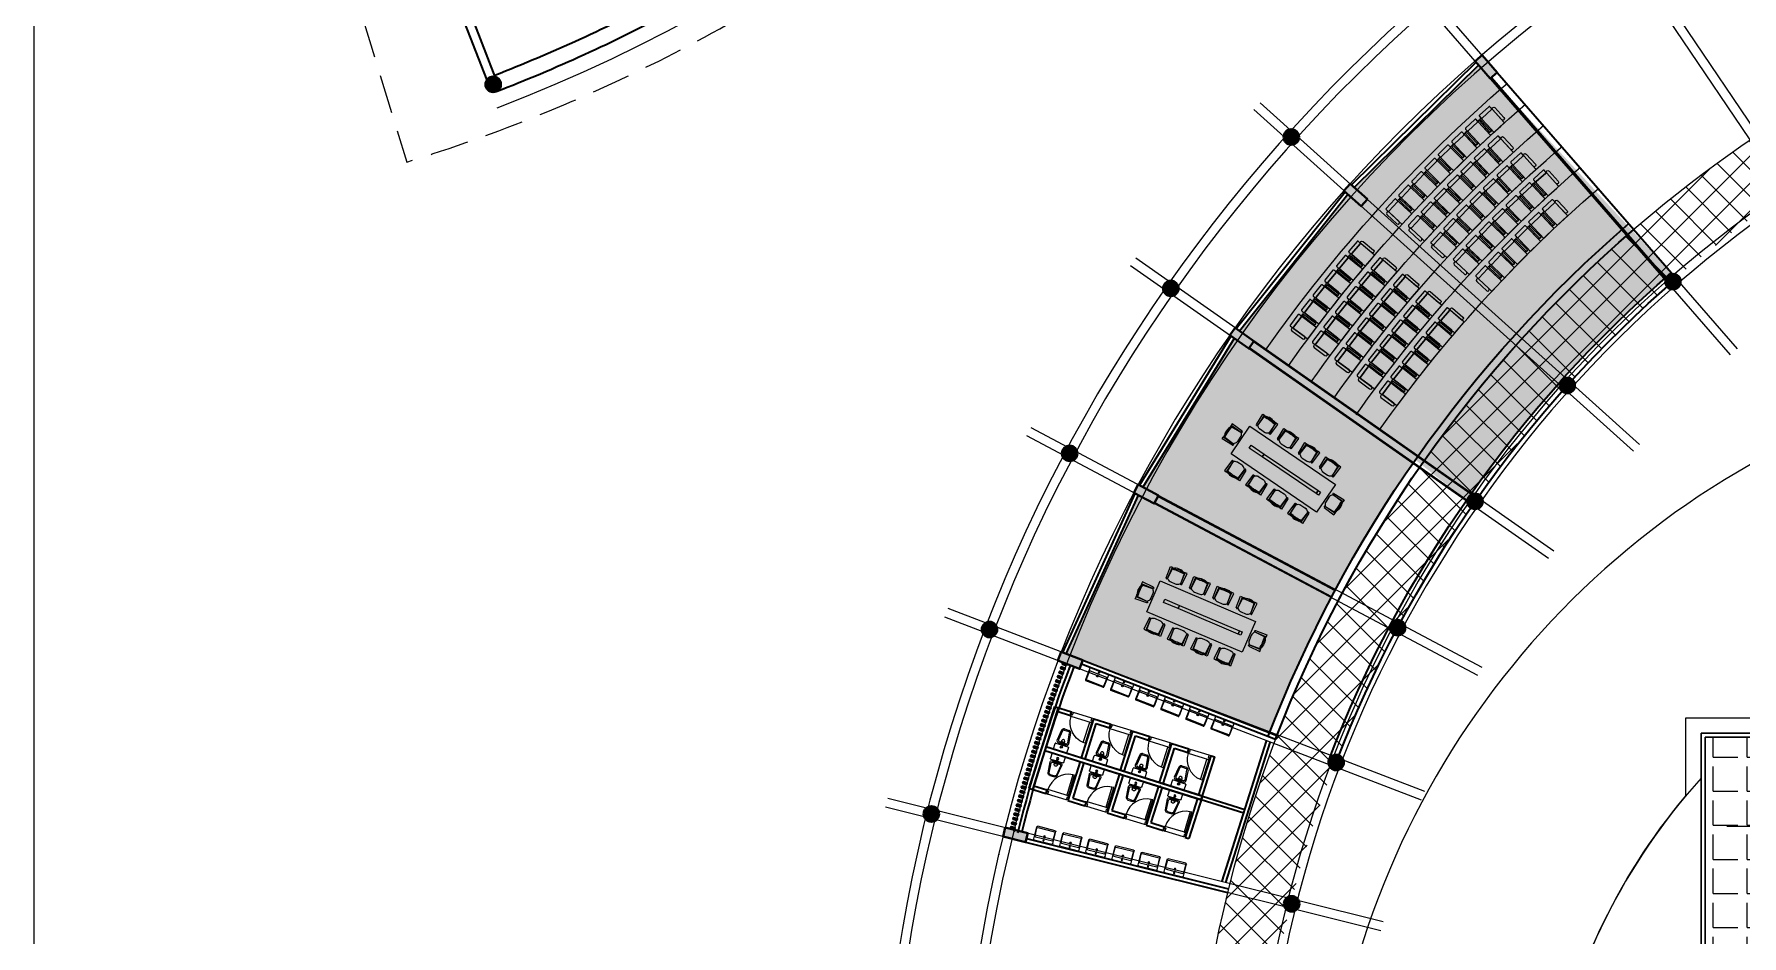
# Model space of a CAD drawing. Header units: inches. Extents: x -1373420 to 1275728, y -1279082 to 1370051.
# Drawn here: x -51601 to -49394, y 23749 to 24915 of the extents above; entities that cross this region are included whole.
import ezdxf

# ---------------------------------------------------------------- set-up
doc = ezdxf.new("R2010")
doc.units = ezdxf.units.IN
doc.header["$LTSCALE"] = 100
doc.header["$MEASUREMENT"] = 0
for name, pattern in [('AUSGEZOGEN', [0]), ('DASHED', [0.75, 0.5, -0.25]), ('DASHED2', [0.375, 0.25, -0.125])]:
    doc.linetypes.add(name, pattern=pattern)
for name, color, linetype, lineweight in [('ar_ Door', 7, 'Continuous', 0), ('beam', 40, 'Continuous', 15), ('Building', 250, 'Continuous', 60), ('centerline', 250, 'DASHED', 5), ('COLUMN', 1, 'Continuous', 40), ('FIX', 8, 'Continuous', 13), ('fixture', 251, 'Continuous', 18), ('Floor Line', 32, 'Continuous', 25), ('Hatch', 213, 'Continuous', 13), ('i Furniture', 253, 'Continuous', 18), ('Louver', 33, 'Continuous', 40), ('WALL', 7, 'Continuous', 35)]:
    doc.layers.add(name, color=color, linetype=linetype, lineweight=lineweight)
doc.layers.add('HS', color=7, linetype='Continuous')

# ---------------------------------------------------------------- blocks, each defined once
blk = doc.blocks.new('A$Cd32af88c')
at = {"layer": 'HS'}
h = blk.add_hatch(color=256, dxfattribs=at)
h.dxf.hatch_style = 1
h.paths.add_polyline_path([(0, 10, 1), (20, 10, 1)])
at = {"layer": 'COLUMN'}
blk.add_circle((10, 10), 10, dxfattribs=at)
blk = doc.blocks.new('A$C284706ac')
at = {"layer": 'COLUMN', "lineweight": 60}
h = blk.add_hatch(color=256, dxfattribs=at)
h.dxf.hatch_style = 1
h.paths.add_polyline_path([(1018.4, 1036.7), (1048.4, 1036.7), (1048.4, 1081.7), (1018.4, 1081.7)])
h.paths.add_polyline_path([(378.4, 1036.7), (408.4, 1036.7), (408.4, 1081.7), (378.4, 1081.7)])
h.paths.add_polyline_path([(698.4, 1036.7), (728.4, 1036.7), (728.4, 1081.7), (698.4, 1081.7)])
h.paths.add_polyline_path([(58.4, 1036.7), (88.4, 1036.7), (88.4, 1081.7), (58.4, 1081.7)])
h.paths.add_polyline_path([(1018.4, 726.7), (1048.4, 726.7), (1048.4, 751.7), (1018.4, 751.7)])
h.paths.add_polyline_path([(58.4, 726.7), (88.4, 726.7), (88.4, 751.7), (58.4, 751.7)])
h.paths.add_polyline_path([(58.4, 406.7), (88.4, 406.7), (88.4, 431.7), (58.4, 431.7)])
h.paths.add_polyline_path([(1018.4, 406.7), (1048.4, 406.7), (1048.4, 431.7), (1018.4, 431.7)])
h.paths.add_polyline_path([(698.4, 121.7), (728.4, 121.7), (728.4, 76.7), (698.4, 76.7)])
h.paths.add_polyline_path([(1018.4, 121.7), (1048.4, 121.7), (1048.4, 76.7), (1018.4, 76.7)])
h.paths.add_polyline_path([(378.4, 121.7), (408.4, 121.7), (408.4, 76.7), (378.4, 76.7)])
h.paths.add_polyline_path([(58.4, 121.7), (88.4, 121.7), (88.4, 76.7), (58.4, 76.7)])
for p, q in [((58.4, 726.7), (88.4, 751.7)), ((1018.4, 751.7), (1048.4, 726.7))]:
    blk.add_line(p, q)
for p in [(-2.7, 739.2), (-2.7, 419.2)]:
    blk.add_point(p)
at = {"layer": 'beam', "lineweight": 25}
for p, q in [((58.4, 1061.7), (1048.4, 1061.7)), ((58.4, 1061.7), (58.4, 96.7)), ((1048.4, 1061.7), (1048.4, 96.7)), ((88.4, 1036.7), (378.4, 1036.7)), ((88.4, 1036.7), (88.4, 751.7)), ((378.4, 1036.7), (378.4, 751.7)), ((408.4, 1036.7), (408.4, 751.7)), ((408.4, 1036.7), (698.4, 1036.7)), ((698.4, 1036.7), (698.4, 751.7)), ((728.4, 1036.7), (728.4, 751.7)), ((728.4, 1036.7), (1018.4, 1036.7)), ((1018.4, 1036.7), (1018.4, 751.7)), ((88.4, 751.7), (378.4, 751.7)), ((408.4, 751.7), (698.4, 751.7)), ((728.4, 751.7), (1018.4, 751.7)), ((88.4, 726.7), (378.4, 726.7)), ((88.4, 726.7), (88.4, 431.7)), ((378.4, 726.7), (378.4, 431.7)), ((408.4, 726.7), (408.4, 431.7)), ((408.4, 726.7), (698.4, 726.7)), ((698.4, 726.7), (698.4, 431.7)), ((728.4, 726.7), (728.4, 431.7)), ((728.4, 726.7), (1018.4, 726.7)), ((1018.4, 726.7), (1018.4, 431.7)), ((88.4, 431.7), (378.4, 431.7)), ((408.4, 431.7), (698.4, 431.7)), ((728.4, 431.7), (1018.4, 431.7)), ((88.4, 406.7), (378.4, 406.7)), ((88.4, 406.7), (88.4, 121.7)), ((378.4, 406.7), (378.4, 121.7)), ((408.4, 406.7), (408.4, 121.7)), ((408.4, 406.7), (698.4, 406.7)), ((698.4, 406.7), (698.4, 121.7)), ((728.4, 406.7), (728.4, 121.7)), ((728.4, 406.7), (1018.4, 406.7)), ((1018.4, 406.7), (1018.4, 121.7)), ((88.4, 121.7), (378.4, 121.7)), ((408.4, 121.7), (698.4, 121.7)), ((728.4, 121.7), (1018.4, 121.7)), ((58.4, 96.7), (1048.4, 96.7))]:
    blk.add_line(p, q, dxfattribs=at)
for points in [[(58.4, 121.7), (58.4, 1036.7)], [(88.4, 1036.7), (88.4, 751.7)], [(378.4, 751.7), (378.4, 1036.7)], [(408.4, 1036.7), (408.4, 751.7)], [(698.4, 751.7), (698.4, 1036.7)], [(728.4, 1036.7), (728.4, 751.7)], [(1018.4, 751.7), (1018.4, 1036.7), (1048.4, 1036.7), (1048.4, 121.7)], [(88.4, 751.7), (378.4, 751.7)], [(408.4, 751.7), (698.4, 751.7)], [(728.4, 751.7), (1018.4, 751.7)], [(88.4, 726.7), (88.4, 431.7)], [(378.4, 726.7), (88.4, 726.7)], [(378.4, 431.7), (378.4, 726.7)], [(408.4, 726.7), (408.4, 431.7)], [(698.4, 726.7), (408.4, 726.7)], [(698.4, 431.7), (698.4, 726.7)], [(1018.4, 726.7), (728.4, 726.7)], [(728.4, 726.7), (728.4, 431.7)], [(1018.4, 431.7), (1018.4, 726.7)], [(88.4, 431.7), (378.4, 431.7)], [(408.4, 431.7), (698.4, 431.7)], [(728.4, 431.7), (1018.4, 431.7)], [(88.4, 406.7), (88.4, 121.7)], [(378.4, 406.7), (88.4, 406.7)], [(378.4, 121.7), (378.4, 406.7)], [(408.4, 406.7), (408.4, 121.7)], [(698.4, 406.7), (408.4, 406.7)], [(698.4, 121.7), (698.4, 406.7)], [(728.4, 406.7), (728.4, 121.7)], [(1018.4, 406.7), (728.4, 406.7)], [(1018.4, 121.7), (1018.4, 406.7)]]:
    blk.add_lwpolyline(points, dxfattribs=at)
at = {"layer": 'centerline'}
for p, q in [((393.4, 1059.2), (303.6, 1327.1)), ((713.4, 1059.2), (803.2, 1327.1)), ((73.4, 1153.7), (73.4, 4.7)), ((393.4, 1153.7), (393.4, 4.7)), ((713.4, 1153.7), (713.4, 4.7)), ((1033.4, 1153.7), (1033.4, 4.7)), ((-13.6, 1059.2), (1120.4, 1059.2)), ((73.4, 739.2), (-194.5, 829)), ((1033.4, 739.2), (1301.3, 829)), ((-13.6, 739.2), (1120.4, 739.2)), ((73.4, 419.2), (-194.5, 329.5)), ((-13.6, 419.2), (1120.4, 419.2)), ((1033.4, 419.2), (1301.3, 329.5)), ((-13.6, 99.2), (1120.4, 99.2)), ((393.4, 99.2), (303.6, -168.7)), ((713.4, 99.2), (803.2, -168.7))]:
    blk.add_line(p, q, dxfattribs=at)
for points in [[(58.4, 1036.7), (88.4, 1036.7), (88.4, 1081.7), (58.4, 1081.7)], [(378.4, 1036.7), (408.4, 1036.7), (408.4, 1081.7), (378.4, 1081.7)], [(698.4, 1036.7), (728.4, 1036.7), (728.4, 1081.7), (698.4, 1081.7)], [(1018.4, 1036.7), (1048.4, 1036.7), (1048.4, 1081.7), (1018.4, 1081.7)], [(58.4, 726.7), (88.4, 726.7), (88.4, 751.7), (58.4, 751.7)], [(1018.4, 726.7), (1048.4, 726.7), (1048.4, 751.7), (1018.4, 751.7)], [(58.4, 406.7), (88.4, 406.7), (88.4, 431.7), (58.4, 431.7)], [(1018.4, 406.7), (1048.4, 406.7), (1048.4, 431.7), (1018.4, 431.7)], [(58.4, 121.7), (88.4, 121.7), (88.4, 76.7), (58.4, 76.7)], [(378.4, 121.7), (408.4, 121.7), (408.4, 76.7), (378.4, 76.7)], [(698.4, 121.7), (728.4, 121.7), (728.4, 76.7), (698.4, 76.7)], [(1018.4, 121.7), (1048.4, 121.7), (1048.4, 76.7), (1018.4, 76.7)]]:
    blk.add_lwpolyline(points, close=True, dxfattribs=at)
at = {"lineweight": 60, "xscale": -1}
for p, rotation in [((313.6, 1337.1), 90), ((-204.5, 339.5), 180), ((793.2, -178.7), 270)]:
    blk.add_blockref('A$Cd32af88c', p, dxfattribs=dict(at, rotation=rotation))
at = {"lineweight": 60}
for p, rotation in [((793.2, 1337.1), 270), ((1311.3, 339.5), 180), ((313.6, -178.7), 90.00000000000001)]:
    blk.add_blockref('A$Cd32af88c', p, dxfattribs=dict(at, rotation=rotation))
blk.add_blockref('A$Cd32af88c', (-204.5, 819), dxfattribs=at)
at = {"lineweight": 60, "xscale": -1}
blk.add_blockref('A$Cd32af88c', (1311.3, 819), dxfattribs=at)
blk = doc.blocks.new('A$C2b1145ed')
h = blk.add_hatch(color=256)
h.dxf.hatch_style = 1
h.paths.add_polyline_path([(802.4, 3300.2), (793.3, 3292.3), (773.7, 3315), (782.7, 3322.8)])
h = blk.add_hatch(color=256)
h.dxf.hatch_style = 1
h.paths.add_polyline_path([(634.6, 3136.3), (626.5, 3127.4), (604.2, 3147.4), (612.3, 3156.4)])
h = blk.add_hatch(color=256)
h.dxf.hatch_style = 1
h.paths.add_polyline_path([(487.9, 2953.1), (481.1, 2943.3), (456.5, 2960.5), (463.4, 2970.3)])
h = blk.add_hatch(color=256)
h.dxf.hatch_style = 1
h.paths.add_polyline_path([(364.7, 2753.5), (359.1, 2742.9), (332.6, 2757), (338.2, 2767.6)])
h = blk.add_hatch(color=256)
h.dxf.hatch_style = 1
h.paths.add_polyline_path([(266.8, 2540.3), (262.5, 2529.1), (234.5, 2539.9), (238.8, 2551.1)])
h = blk.add_hatch(color=256)
h.dxf.hatch_style = 1
h.paths.add_polyline_path([(195.5, 2316.8), (192.6, 2305.1), (163.5, 2312.4), (166.4, 2324)])
at = {"layer": 'Hatch', "lineweight": 5, "true_color": 0x636466}
h = blk.add_hatch(dxfattribs=at)
h.set_pattern_fill('ANSI37', color=251, scale=200)
edge = h.paths.add_edge_path()
edge.add_line((1180.8, 3147.3), (1134.4, 3216.1))
edge.add_arc((2058.4, 1846.2), 1652.5, 123.9995, 169.3844)
edge.add_line((434.2, 2150.6), (433.6, 2150.7))
edge.add_line((433.6, 2150.7), (397.5, 2155))
edge.add_line((397.5, 2155), (384.1, 2045.8))
edge.add_line((384.1, 2045.8), (130.7, 2076.8))
edge.add_arc((2058.5, 1846.1), 1941.5, 173.1771, 180)
edge.add_line((117, 1846.1), (405.9, 1846.1))
edge.add_line((405.9, 1846.1), (405.9, 1840.1))
edge.add_line((405.9, 1840.1), (393.9, 1840.1))
edge.add_arc((2058.5, 1846.1), 1664.5, 180.2065, 183.1533)
edge.add_line((396.4, 1754.6), (397.7, 1734.4))
edge.add_arc((2058.5, 1846.1), 1664.5, 183.8467, 186.7935)
edge.add_line((405.6, 1649.2), (417.5, 1650.7))
edge.add_line((417.5, 1650.7), (418.3, 1644.7))
edge.add_line((418.3, 1644.7), (418.2, 1644.7))
edge.add_arc((2058.5, 1846.1), 1652.5, 187, 236)
edge.add_line((1134.4, 476.1), (1180.8, 544.9))
edge.add_arc((2058.5, 1846.1), 1569.5, 124, 236, ccw=False)
at = {"layer": 'beam', "lineweight": 25}
for p, q in [((1243.7, 3043.3), (874.7, 3590.3)), ((1253.7, 3050), (884.7, 3597)), ((1103.9, 2935.1), (671, 3433.1)), ((1113, 2942.9), (680, 3440.9)), ((978.3, 2810.6), (487.9, 3252.2)), ((986.3, 2819.5), (496, 3261.1)), ((868.8, 2671.8), (328.3, 3050.3)), ((875.7, 2681.6), (335.2, 3060.1)), ((777.1, 2520.6), (194.4, 2830.4)), ((782.7, 2531.2), (200.1, 2841)), ((708.7, 2370.7), (92.7, 2607.1)), ((704.4, 2359.5), (88.4, 2595.9)), ((654.8, 2202.3), (14.6, 2361.9)), ((651.9, 2190.6), (11.7, 2350.3))]:
    blk.add_line(p, q, dxfattribs=at)
for radius, start, end in [(2054.5, 115.8327, 236.1673), (2042.5, 115.8317, 236.1683), (1951.5, 115.7817, 180.1762), (1939.5, 115.7817, 186.8227), (1574.5, 115.7817, 236.2183), (1562.5, 115.78, 236.22)]:
    blk.add_arc((2058.5, 1846.1), radius, start, end, dxfattribs=at)
at = {"layer": 'COLUMN'}
for points in [[(802.4, 3300.2), (793.3, 3292.3), (773.7, 3315), (782.7, 3322.8)], [(634.6, 3136.3), (626.5, 3127.4), (604.2, 3147.4), (612.3, 3156.4)], [(487.9, 2953.1), (481.1, 2943.3), (456.5, 2960.5), (463.4, 2970.3)], [(364.7, 2753.5), (359.1, 2742.9), (332.6, 2757), (338.2, 2767.6)], [(266.8, 2540.3), (262.5, 2529.1), (234.5, 2539.9), (238.8, 2551.1)], [(195.5, 2316.8), (192.6, 2305.1), (163.5, 2312.4), (166.4, 2324)]]:
    blk.add_lwpolyline(points, close=True, dxfattribs=at)
at = {"layer": 'WALL', "lineweight": 20}
blk.add_arc((2058.5, 1846.1), 1652.5, 124, 169.3463, dxfattribs=at)
at = {"lineweight": 60, "xscale": -1}
for p, rotation in [((535.4, 3230.9), 138.0000000000005), ((378, 3035), 145.0000000000004), ((1030.4, 3044), 131.0000000000005), ((892.1, 2909.8), 138.0000000000005), ((245.6, 2821.3), 152.0000000000003), ((771.2, 2759.7), 145.0000000000004), ((140.3, 2593.1), 159.0000000000003), ((669.4, 2596), 152.0000000000003), ((588.4, 2421.1), 159.0000000000003), ((63.6, 2353.8), 166.0000000000001), ((529.3, 2237.7), 166.0000000000001)]:
    blk.add_blockref('A$Cd32af88c', p, dxfattribs=dict(at, rotation=rotation))
blk = doc.blocks.new('A$C6dcdb081')
at = {"lineweight": 15}
blk.add_lwpolyline([(1242, 3029.1, -0.03786), (1360.2, 3060.5), (1238.3, 3320.2, 0.002823), (1226.4, 3317.1, 0.294475), (434, 2442.9), (712.4, 2409.3, -0.130312), (888, 2784.6), (888, 2885.6), (989.1, 2885.6, -0.08585), (1227.5, 3023.9, -0.08585)], format="xyb", dxfattribs=at)
blk.add_point((0, 2709), dxfattribs=at)
blk.add_point((0, 2709), dxfattribs=at)
blk = doc.blocks.new('window louvers')
at = {"layer": 'ar_ Door'}
for p, q in [((1324973.4, -492366.6), (1324971.5, -492366.6)), ((1324971.5, -492366.6), (1324971.5, -492388.6)), ((1324973.4, -492388.6), (1324973.4, -492366.6)), ((1324950.4, -492388.6), (1324950.4, -492393.3)), ((1324950.4, -492388.6), (1324951.3, -492388.6)), ((1324951.3, -492388.6), (1324951.3, -492390.5)), ((1324951.3, -492390.5), (1324952.3, -492390.5)), ((1324952.3, -492390.5), (1324952.3, -492393.3)), ((1324971.5, -492388.6), (1324973.4, -492388.6)), ((1324973.4, -492390.5), (1324972.5, -492390.5)), ((1324972.5, -492390.5), (1324972.5, -492393.3)), ((1324973.4, -492388.6), (1324973.4, -492390.5)), ((1324974.4, -492388.6), (1324973.4, -492388.6)), ((1324974.4, -492388.6), (1324974.4, -492393.3)), ((1324950.4, -492393.3), (1324952.3, -492393.3)), ((1324974.4, -492393.3), (1324972.5, -492393.3))]:
    blk.add_line(p, q, dxfattribs=at)
at = {"layer": 'ar_ Door', "linetype": 'DASHED2', "ltscale": 10}
for p, q in [((1324973.4, -492388.6), (1324951.3, -492388.6)), ((1324972.5, -492393.3), (1324952.3, -492393.3))]:
    blk.add_line(p, q, dxfattribs=at)
at = {"layer": 'ar_ Door'}
blk.add_arc((1324973.4, -492388.6), 22.1, 94.9728, 179.9347, dxfattribs=at)
blk = doc.blocks.new('basin 01')
at = {"color": 0}
for p, q in [((-2.8, -1.7), (-2.8, -17.7)), ((-2.2, -6), (-2.2, -16.1)), ((-1.8, -0.7), (21.7, -0.7)), ((21.7, -18.7), (-1.8, -18.7)), ((-1.2, -4.9), (21.2, -4.9)), ((-1.2, -17.2), (21.2, -17.2)), ((22.2, -6), (22.2, -16.1)), ((22.7, -1.7), (22.7, -17.7))]:
    blk.add_line(p, q, dxfattribs=at)
for centre, radius in [((10, -7.7), 1.19), ((10, -2.7), 0.811), ((10, -7.7), 0.811)]:
    blk.add_circle(centre, radius, dxfattribs=at)
for centre, radius, start, end in [((-1.8, -1.7), 1, 90, 180), ((-1.8, -17.7), 1, 180, 270), ((-1.2, -6), 1.06, 90, 180), ((-1.2, -16.1), 1.06, 180, 270), ((21.2, -6), 1.06, 0, 90), ((21.2, -16.1), 1.06, 270, 0), ((21.7, -1.7), 1, 0, 90), ((21.7, -17.7), 1, 270, 0)]:
    blk.add_arc(centre, radius, start, end, dxfattribs=at)
blk = doc.blocks.new('COMMODE')
for p, q in [((9, 0), (-9, 0)), ((-9, -7.5), (-9, 0)), ((9, 0), (9, -7.5)), ((8.1, -8.4), (-8.1, -8.4)), ((-6.1, -26.4), (-7.9, -12)), ((-6.4, -13.3), (-4.8, -26.1)), ((-4.5, -9.9), (-5.9, -9.9)), ((4.4, -11.4), (-4.6, -11.4)), ((4.5, -9.1), (-4.5, -9.1)), ((4.5, -9.9), (-4.5, -9.9)), ((4.5, -9.9), (5.9, -9.9)), ((4.8, -26.1), (6.2, -13.3)), ((6.2, -26.3), (7.9, -12)), ((3.1, -27.5), (-3.1, -27.5)), ((3.2, -29), (-3.1, -29))]:
    blk.add_line(p, q)
at = {"ltscale": 3}
for p, q in [((-4.5, -8.4), (-4.5, -9.9)), ((-2.9, -11.4), (-2.9, -10.9)), ((-2.9, -10.9), (2.9, -10.9)), ((2.9, -11.4), (2.9, -10.9)), ((4.5, -8.4), (4.5, -9.9))]:
    blk.add_line(p, q, dxfattribs=at)
at = {"lineweight": 30, "ltscale": 3}
for p, q in [((1.2, -10), (-1.2, -10)), ((0, -11.2), (0, -8.8))]:
    blk.add_line(p, q, dxfattribs=at)
for points in [[(-2, -11.4, 0.040989), (-2.1, -11.9, 0.049381), (-2.2, -12.9, 0.049381), (-2.1, -13.9)], [(2.1, -13.9, 0.049381), (2.2, -12.9, 0.049381), (2.1, -11.9, 0.040989), (2, -11.4)]]:
    blk.add_lwpolyline(points, format="xyb")
for radius in [2.25, 2]:
    blk.add_circle((0, -10), radius, dxfattribs=at)
blk.add_circle((0, -5.4), 1.4)
for centre, radius, start, end in [((-8.1, -7.5), 0.857, 180, 270), ((-5.9, -11.9), 2, 90, 185.0726), ((-4.6, -13.2), 1.83, 90, 182.9662), ((0.1, -6.5), 1.17, 97.1069, 170.8467), ((-0.1, -4.2), 1.17, 277.1069, 350.8467), ((4.4, -13.2), 1.83, 358.0526, 90), ((5.9, -11.9), 2, 355.1374, 90), ((8.1, -7.5), 0.857, 270, 0), ((-3.1, -26), 3, 187.1934, 270), ((-3, -25.6), 1.95, 194.9425, 265.1138), ((3, -25.6), 1.95, 274.8862, 345.0575), ((3.2, -26), 3, 270, 353.9741)]:
    blk.add_arc(centre, radius, start, end)
at = {"ltscale": 3}
blk.add_arc((0, -13.3), 2.2, 195.2036, 344.7964, dxfattribs=at)
blk = doc.blocks.new('A$C68365294')
for points in [[(70, 100, 0.414214), (95, 125), (95, 540, 0.414214), (70, 565), (-5, 565, 0.414214), (-30, 540), (-30, 125, 0.414214), (-5, 100)], [(565, 665, -1), (565, 565), (120, 565, -1), (120, 665)], [(545, 100), (675, 100, 0.414214), (700, 125), (700, 540, 0.414214), (675, 565), (120, 565, 0.414214), (95, 540), (95, 125, 0.414214), (120, 100)], [(565, 0, 1), (565, 100), (120, 100, 1), (120, 0)]]:
    blk.add_lwpolyline(points, format="xyb", close=True)
blk = doc.blocks.new('CH02')
for p, q in [((-0.065, 0.23), (-0.465, 0.23)), ((-0.437, 0.23), (-0.437, 0.218)), ((-0.065, -0.23), (-0.465, -0.23)), ((-0.437, -0.23), (-0.437, -0.217))]:
    blk.add_line(p, q)
at = {"linetype": 'AUSGEZOGEN'}
for p, q in [((-0.075, 0.23), (-0.416, 0.209)), ((-0.065, 0.27), (-0.055, 0.27)), ((-0.055, 0.24), (-0.065, 0.24)), ((-0.045, 0.26), (-0.045, 0.25)), ((-0.417, -0.209), (-0.075, -0.23)), ((-0.055, -0.24), (-0.065, -0.24)), ((-0.065, -0.27), (-0.055, -0.27)), ((-0.045, -0.26), (-0.045, -0.25))]:
    blk.add_line(p, q, dxfattribs=at)
for points in [[(-0.065, 0.23), (-0.065, 0.28), (-0.465, 0.3), (-0.465, 0.23)], [(-0.462, 0.23), (-0.462, 0.168)], [(-0.065, -0.23), (-0.065, -0.28), (-0.465, -0.3), (-0.465, -0.23)], [(-0.462, -0.23), (-0.462, -0.168)]]:
    blk.add_lwpolyline(points)
for centre, radius, start, end in [((-0.044, 0), 0.427, 150.673, 209.3125), ((-0.069, 0), 0.427, 148.9775, 158.6128), ((-0.426, 0.214), 0.0108, 331.2935, 147.9753), ((1.257, 0), 1.687, 172.8715, 187.1141), ((-0.177, 0.082), 0.177, 41.8167, 56.747), ((-0.177, 0.082), 0.177, 359.4531, 41.8167), ((-0.069, 0), 0.427, 201.9975, 211.008), ((-0.426, -0.214), 0.0108, 212.0103, 28.6921), ((-0.203, -0.056), 0.213, 305.3212, 317.9426), ((-0.167, -0.085), 0.167, 316.7811, 1.631)]:
    blk.add_arc(centre, radius, start, end)
for centre, start, end in [((-0.055, 0.26), 359.9928, 89.9928), ((-0.055, 0.25), 269.9928, 359.9928), ((-0.055, -0.25), 359.9928, 89.9928), ((-0.055, -0.26), 269.9928, 359.9928)]:
    blk.add_arc(centre, 0.01, start, end, dxfattribs=at)
for points, invisible_edges in [([(-0.493, -0.054, -0.005), (-0.496, 0, -0.005), (-0.496, 0, -0.005), (-0.493, 0.053, -0.005)], 8), ([(-0.482, -0.108, -0.005), (-0.493, -0.054, -0.005), (-0.493, 0.053, -0.005), (-0.483, 0.105, -0.005)], 10), ([(-0.465, -0.16, -0.005), (-0.482, -0.108, -0.005), (-0.483, 0.105, -0.005), (-0.467, 0.156, -0.005)], 10), ([(-0.005, -0.124, -0.005), (0, -0.08, -0.005), (0, 0.08, -0.005), (-0.005, 0.123, -0.005)], 8)]:
    blk.add_3dface(points, dxfattribs=dict(invisible_edges=invisible_edges))

msp = doc.modelspace()

# ---------------------------------------------------------------- hatches: boundary and pattern name
at = {"layer": 'Hatch', "true_color": 0x939598}
h = msp.add_hatch(dxfattribs=at)
h.set_pattern_fill('ANGLE', color=252, scale=160)
h.set_pattern_definition([(0, (3985.2, 0), (0, 44), [32, -12]), (90, (3985.2, 0), (-44, 3e-15), [32, -12])])
h.paths.add_polyline_path([(-48251.05, 24006.12), (-49441.05, 24006.12), (-49441.05, 22816.12), (-48251.05, 22816.12)])
h.paths.add_polyline_path([(-48351.05, 22908.62), (-49341.05, 22908.62), (-49341.05, 23913.62), (-48351.05, 23913.62)], flags=16)
at = {"layer": 'HS', "lineweight": 60, "true_color": 0xfeeab9}
h = msp.add_hatch(color=254, dxfattribs=at)
h.dxf.hatch_style = 1
edge = h.paths.add_edge_path()
edge.add_line((-49814.92, 24363.97), (-50027.01, 24512.48))
edge.add_line((-50027.01, 24512.48), (-50030.45, 24507.57))
edge.add_line((-50030.45, 24507.57), (-50049.3, 24520.76))
edge.add_line((-50049.3, 24520.76), (-50167.09, 24328.55))
edge.add_line((-50167.09, 24328.55), (-50146.78, 24317.75))
edge.add_line((-50146.78, 24317.75), (-50152.41, 24307.15))
edge.add_line((-50152.41, 24307.15), (-50172.73, 24317.95))
edge.add_line((-50172.73, 24317.95), (-50266.21, 24112.82))
edge.add_line((-50266.21, 24112.82), (-50244.73, 24104.57))
edge.add_line((-50244.73, 24104.57), (-50003.3, 24011.02))
edge.add_arc((-48452.96, 23410.3), 1662.65, 144.99953, 158.81953, ccw=False)
edge = h.paths.add_edge_path()
edge.add_line((-49484.29, 24605.42), (-49716.66, 24857.89))
edge.add_line((-49716.66, 24857.89), (-49718.17, 24856.58))
edge.add_line((-49718.17, 24856.58), (-49733.26, 24873.95))
edge.add_line((-49733.26, 24873.95), (-49894.06, 24715.94))
edge.add_line((-49894.06, 24715.94), (-49876.95, 24700.54))
edge.add_line((-49876.95, 24700.54), (-49884.98, 24691.62))
edge.add_line((-49884.98, 24691.62), (-49902.08, 24707.02))
edge.add_line((-49902.08, 24707.02), (-50042.42, 24530.59))
edge.add_line((-50042.42, 24530.59), (-50023.57, 24517.4))
edge.add_line((-50023.57, 24517.4), (-50027.01, 24512.48))
edge.add_line((-50027.01, 24512.48), (-49814.92, 24363.97))
edge.add_line((-49814.92, 24363.97), (-49748.93, 24311.65))
edge.add_arc((-48446.88, 23404.82), 1586.72, 130.82954, 145.14398, ccw=False)

# ---------------------------------------------------------------- linework, layer by layer
at = {"lineweight": 0}
msp.add_lwpolyline([(-51600.88, 27142.69), (-43168.33, 27142.69), (-43168.33, 21021.08), (-51600.88, 21021.08)], close=True, dxfattribs=at)
msp.add_arc((-48846.05, 23411.12), 808.53, 137.90969, 169.1827)
at = {"layer": 'Building', "linetype": 'DASHED', "lineweight": 25, "flags": 128}
msp.add_lwpolyline([(-49627.77, 26909.42), (-50252.02, 26891.25, -0.3506046), (-51303.03, 25345.75), (-51119.13, 24749.46, 0.3466317)], format="xyb", close=True, dxfattribs=at)
msp.add_lwpolyline([(-49446.05, 22811.12), (-48246.05, 22811.12), (-48246.05, 24011.12), (-49446.05, 24011.12)], close=True, dxfattribs=at)
msp.add_lwpolyline([(-49446.05, 22811.12), (-48246.05, 22811.12), (-48246.05, 24011.12), (-49446.05, 24011.12)], close=True, dxfattribs=at)
at = {"layer": 'Floor Line'}
msp.add_arc((-51744.02, 26761.39), 2078.53, 290.90637, 0.16539, dxfattribs=at)
at = {"layer": 'i Furniture', "linetype": 'Continuous', "lineweight": 9}
for points in [[(-50009.19, 24506.46, -0.0614099), (-49696.55, 24851.5)], [(-49979.7, 24485.81, -0.0613972), (-49673.03, 24824.24)], [(-49950.21, 24465.16, -0.0613839), (-49649.51, 24796.99)], [(-49920.72, 24444.51, -0.0613702), (-49625.99, 24769.73)], [(-49892.22, 24422.45, -0.0616014), (-49602.47, 24742.48)], [(-49861.74, 24403.21, -0.061341), (-49578.95, 24715.22)]]:
    msp.add_lwpolyline(points, format="xyb", dxfattribs=at)
at = {"layer": 'i Furniture'}
for points in [[(-49918.82, 24332.77), (-49943.13, 24296.93), (-50053.84, 24372.05), (-50029.53, 24407.89)], [(-50011.2, 24372.01), (-50013.73, 24368.28), (-50030.51, 24379.73), (-50027.98, 24383.46)], [(-49941.37, 24324.68), (-49943.9, 24320.95), (-50013.73, 24368.28), (-50011.2, 24372.01)], [(-49938.34, 24322.63), (-49940.87, 24318.9), (-49943.9, 24320.95), (-49941.37, 24324.68)], [(-50022.37, 24155.68), (-50039.31, 24115.82), (-50162.44, 24168.13), (-50145.51, 24207.99)], [(-50120.59, 24176.33), (-50122.36, 24172.19), (-50141.03, 24180.17), (-50139.27, 24184.32)], [(-50042.93, 24143.39), (-50044.69, 24139.24), (-50122.36, 24172.19), (-50120.59, 24176.33)], [(-50039.57, 24141.96), (-50041.33, 24137.81), (-50044.69, 24139.24), (-50042.93, 24143.39)]]:
    msp.add_lwpolyline(points, close=True, dxfattribs=at)
at = {"layer": 'Louver'}
for points in [[(-50273.39, 24081.82), (-50272.7, 24083.7), (-50277.39, 24085.43), (-50278.08, 24083.55)], [(-50271.31, 24087.45), (-50270.61, 24089.33), (-50275.3, 24091.07), (-50276, 24089.2)], [(-50269.21, 24093.07), (-50268.51, 24094.94), (-50273.19, 24096.7), (-50273.89, 24094.83)], [(-50267.09, 24098.69), (-50266.38, 24100.56), (-50271.06, 24102.33), (-50271.77, 24100.46)], [(-50281.55, 24059.25), (-50280.88, 24061.14), (-50285.59, 24062.81), (-50286.26, 24060.92)], [(-50279.54, 24064.9), (-50278.86, 24066.79), (-50283.57, 24068.47), (-50284.24, 24066.59)], [(-50277.51, 24070.55), (-50276.83, 24072.43), (-50281.53, 24074.13), (-50282.21, 24072.25)], [(-50275.46, 24076.19), (-50274.77, 24078.07), (-50279.47, 24079.79), (-50280.15, 24077.91)], [(-50289.42, 24036.58), (-50288.78, 24038.47), (-50293.51, 24040.09), (-50294.16, 24038.2)], [(-50287.48, 24042.26), (-50286.83, 24044.15), (-50291.56, 24045.78), (-50292.21, 24043.89)], [(-50285.52, 24047.93), (-50284.86, 24049.82), (-50289.59, 24051.46), (-50290.24, 24049.57)], [(-50283.54, 24053.59), (-50282.88, 24055.48), (-50287.6, 24057.14), (-50288.26, 24055.25)], [(-50297.02, 24013.81), (-50296.39, 24015.72), (-50301.15, 24017.27), (-50301.77, 24015.37)], [(-50295.14, 24019.51), (-50294.52, 24021.41), (-50299.26, 24022.98), (-50299.89, 24021.08)], [(-50293.25, 24025.21), (-50292.62, 24027.11), (-50297.36, 24028.69), (-50298, 24026.79)], [(-50291.35, 24030.9), (-50290.71, 24032.79), (-50295.45, 24034.39), (-50296.08, 24032.5)], [(-50304.33, 23990.96), (-50303.73, 23992.86), (-50308.5, 23994.36), (-50309.1, 23992.45)], [(-50302.53, 23996.68), (-50301.92, 23998.59), (-50306.69, 24000.1), (-50307.29, 23998.19)], [(-50300.71, 24002.4), (-50300.1, 24004.3), (-50304.86, 24005.83), (-50305.47, 24003.92)], [(-50298.87, 24008.11), (-50298.25, 24010.01), (-50303.01, 24011.55), (-50303.63, 24009.65)], [(-50309.63, 23973.75), (-50309.04, 23975.67), (-50313.83, 23977.12), (-50314.41, 23975.2)], [(-50307.88, 23979.49), (-50307.29, 23981.4), (-50312.07, 23982.87), (-50312.66, 23980.96)], [(-50306.11, 23985.23), (-50305.52, 23987.14), (-50310.29, 23988.62), (-50310.89, 23986.71)], [(-50316.44, 23950.74), (-50315.88, 23952.66), (-50320.68, 23954.05), (-50321.24, 23952.13)], [(-50314.76, 23956.5), (-50314.2, 23958.42), (-50319, 23959.83), (-50319.56, 23957.91)], [(-50313.07, 23962.26), (-50312.5, 23964.17), (-50317.29, 23965.6), (-50317.86, 23963.68)], [(-50311.36, 23968.01), (-50310.78, 23969.92), (-50315.57, 23971.36), (-50316.14, 23969.44)], [(-50322.97, 23927.65), (-50322.44, 23929.57), (-50327.25, 23930.91), (-50327.79, 23928.98)], [(-50321.36, 23933.43), (-50320.82, 23935.35), (-50325.64, 23936.7), (-50326.18, 23934.78)], [(-50319.74, 23939.2), (-50319.19, 23941.13), (-50324.01, 23942.49), (-50324.55, 23940.57)], [(-50318.1, 23944.97), (-50317.55, 23946.9), (-50322.35, 23948.27), (-50322.91, 23946.35)], [(-50329.21, 23904.47), (-50328.7, 23906.41), (-50333.54, 23907.68), (-50334.05, 23905.75)], [(-50327.68, 23910.27), (-50327.16, 23912.21), (-50331.99, 23913.49), (-50332.51, 23911.56)], [(-50326.13, 23916.07), (-50325.6, 23918), (-50330.43, 23919.3), (-50330.95, 23917.37)], [(-50324.56, 23921.86), (-50324.03, 23923.79), (-50328.85, 23925.11), (-50329.38, 23923.18)], [(-50333.71, 23887.04), (-50333.21, 23888.98), (-50338.06, 23890.21), (-50338.55, 23888.27)], [(-50332.23, 23892.86), (-50331.73, 23894.79), (-50336.57, 23896.04), (-50337.07, 23894.1)], [(-50330.73, 23898.67), (-50330.22, 23900.6), (-50335.06, 23901.86), (-50335.57, 23899.93)]]:
    msp.add_lwpolyline(points, close=True, dxfattribs=at)
at = {"layer": 'WALL'}
for p, q in [((-49737.1, 24878.47), (-49898.32, 24720.03)), ((-49733.81, 24874.69), (-49894.6, 24716.68)), ((-49717.2, 24858.63), (-49492.19, 24599.78)), ((-49709.66, 24865.19), (-49533.22, 24662.23)), ((-49709.66, 24865.19), (-49484.64, 24606.34)), ((-50047.07, 24534.21), (-49906.35, 24711.11)), ((-50042.97, 24531.33), (-49902.63, 24707.76)), ((-50053.95, 24524.38), (-50172.06, 24331.64)), ((-50049.85, 24521.5), (-50167.64, 24329.29)), ((-50030.43, 24509.12), (-49749.47, 24312.39)), ((-50024.69, 24517.31), (-49743.74, 24320.58)), ((-50271.44, 24115.35), (-50177.7, 24321.04)), ((-50266.76, 24113.55), (-50173.27, 24318.69)), ((-50152.49, 24308.77), (-49923.88, 24187.21)), ((-50147.79, 24317.6), (-49919.18, 24196.04)), ((-50245.28, 24105.31), (-49994.51, 24008.15)), ((-50247.08, 24100.65), (-49996.32, 24003.49)), ((-50281.84, 24045.76), (-50315.22, 23939.89)), ((-50277.07, 24044.25), (-50310.45, 23938.39)), ((-50281.84, 24045.76), (-50259.91, 24038.83)), ((-50278.54, 24039.47), (-50261.41, 24034.06)), ((-50261.41, 24034.06), (-50259.91, 24038.83)), ((-50247.24, 23979.24), (-50231.3, 24029.78)), ((-50242.47, 23977.73), (-50228.04, 24023.51)), ((-50231.3, 24029.78), (-50209.37, 24022.85)), ((-50228.04, 24023.51), (-50210.88, 24018.08)), ((-50210.88, 24018.08), (-50209.37, 24022.85)), ((-50293.01, 23993.71), (-50293.01, 23993.7)), ((-50293.01, 23993.7), (-50090.77, 23930.1)), ((-50293.01, 23993.7), (-50090.87, 23929.81)), ((-50196.71, 23963.26), (-50180.77, 24013.81)), ((-50191.94, 23961.76), (-50177.5, 24007.53)), ((-50180.77, 24013.81), (-50158.84, 24006.88)), ((-50177.5, 24007.53), (-50160.34, 24002.11)), ((-50160.34, 24002.11), (-50158.84, 24006.88)), ((-50146.17, 23947.29), (-50130.23, 23997.84)), ((-50130.23, 23997.84), (-50108.3, 23990.9)), ((-50065.12, 23819.73), (-50008.04, 24000.73)), ((-50060.35, 23818.23), (-50003.28, 23999.23)), ((-50294.51, 23988.94), (-50092.28, 23925.33)), ((-50294.51, 23988.94), (-50294.51, 23988.94)), ((-50294.51, 23988.94), (-50092.37, 23925.04)), ((-50248.72, 23974.54), (-50264.66, 23923.99)), ((-50243.95, 23973.04), (-50258.39, 23927.26)), ((-50141.4, 23945.78), (-50126.97, 23991.56)), ((-50126.97, 23991.56), (-50109.81, 23986.13)), ((-50109.81, 23986.13), (-50108.3, 23990.9)), ((-50095.63, 23931.31), (-50079.7, 23981.86)), ((-50092.37, 23925.04), (-50074.93, 23980.36)), ((-50079.7, 23981.86), (-50074.93, 23980.36)), ((-50198.16, 23958.64), (-50214.1, 23908.09)), ((-50193.39, 23957.14), (-50207.83, 23911.36)), ((-50315.22, 23939.89), (-50293.28, 23932.99)), ((-50308.91, 23943.15), (-50291.78, 23937.76)), ((-50291.78, 23937.76), (-50293.28, 23932.99)), ((-50147.61, 23942.73), (-50163.54, 23892.19)), ((-50142.84, 23941.23), (-50157.27, 23895.46)), ((-50090.77, 23930.1), (-50108.22, 23874.78)), ((-50090.87, 23929.81), (-50035.87, 23912.47)), ((-50264.66, 23923.99), (-50242.72, 23917.09)), ((-50258.39, 23927.26), (-50241.22, 23921.86)), ((-50241.22, 23921.86), (-50242.72, 23917.09)), ((-50214.1, 23908.09), (-50192.16, 23901.19)), ((-50207.83, 23911.36), (-50190.66, 23905.96)), ((-50190.66, 23905.96), (-50192.16, 23901.19)), ((-50097.05, 23926.83), (-50112.98, 23876.29)), ((-50092.28, 23925.33), (-50037.28, 23908)), ((-50333.74, 23886.5), (-50334.63, 23884.16)), ((-50328.96, 23885.01), (-50329.95, 23882.38)), ((-50163.54, 23892.19), (-50141.6, 23885.29)), ((-50157.27, 23895.46), (-50140.1, 23890.06)), ((-50140.1, 23890.06), (-50141.6, 23885.29)), ((-50319.43, 23870.14), (-50058.48, 23805.08)), ((-50318.22, 23874.99), (-50057.27, 23809.93)), ((-50112.98, 23876.29), (-50108.21, 23874.79))]:
    msp.add_line(p, q, dxfattribs=at)
for points in [[(-51040.55, 24952.31), (-51051.75, 24947.99), (-51015.97, 24855.15, -0.3333333), (-51004.78, 24859.47)], [(-50778.72, 24943.22, -0.5655688), (-50793.41, 24952.05, -0.2774909), (-50788.1, 24960.89, -0.0293482), (-51005.5, 24861.34), (-51004.78, 24859.47, -0.335575), (-50997.5, 24849.85, -0.310165), (-51003.9, 24840.51, 0.0300847)]]:
    msp.add_lwpolyline(points, format="xyb", close=True, dxfattribs=at)
for points in [[(-50005.65, 24007.07, -0.123672), (-49539.75, 24669.8, -0.123672)], [(-49996.32, 24003.49, -0.123672), (-49533.22, 24662.23, -1.42247)], [(-49927.18, 23976.94, -0.123672), (-49484.84, 24606.16, -0.123672)], [(-49917.85, 23973.35, -0.123672), (-49478.31, 24598.59, -0.123672)]]:
    msp.add_lwpolyline(points, format="xyb", dxfattribs=at)
at = {"layer": 'WALL', "lineweight": 30}
msp.add_lwpolyline([(-49446.05, 23539.02), (-49446.05, 24011.12), (-49046.25, 24011.12)], dxfattribs=at)
msp.add_lwpolyline([(-49441.05, 24006.12), (-48251.05, 24006.12), (-48251.05, 22816.12), (-49441.05, 22816.12)], close=True, dxfattribs=at)
msp.add_lwpolyline([(-49441.05, 24006.12), (-48251.05, 24006.12), (-48251.05, 22816.12), (-49441.05, 22816.12)], close=True, dxfattribs=at)
at = {"layer": 'WALL'}
for centre, radius, start, end in [((-51744.02, 26761.39), 2058.53, 291.07176, 291.4124), ((-48453.6, 23411.12), 1934.46, 159.17725, 165.82275), ((-48453.6, 23411.12), 1929.46, 159.17725, 165.82275)]:
    msp.add_arc(centre, radius, start, end, dxfattribs=at)
for p in [(-50197.07, 23958.29), (-50195.61, 23962.92), (-50145.42, 23942.05), (-50143.99, 23946.6)]:
    msp.add_point(p, dxfattribs=at)

# ---------------------------------------------------------------- block references
msp.add_blockref('A$C6dcdb081', (-50354.09, 21145.49))
at = {"layer": 'ar_ Door', "lineweight": 25, "yscale": 1.250000335208598, "zscale": 1.250000335208598}
for p, xscale, rotation in [((-1814941.51, -63648.39), -1.250000335208598, 162.4580394334323), ((-1814890.98, -63664.36), -1.250000335208598, 162.4580394334323), ((-1814840.44, -63680.34), -1.250000335208598, 162.4580394334323), ((-1814789.91, -63696.31), -1.250000335208598, 162.4580394334323), ((-1457022.31, 1092999.7), 1.250000335208598, 343.1530428771729), ((-1456971.76, 1092983.8), 1.250000335208598, 343.1530428771729), ((-1456921.2, 1092967.9), 1.250000335208598, 343.1530428771729), ((-1456870.64, 1092952), 1.250000335208598, 343.1530428771729)]:
    msp.add_blockref('window louvers', p, dxfattribs=dict(at, xscale=xscale, rotation=rotation))
at = {"layer": 'Building', "lineweight": 60}
msp.add_blockref('A$C2b1145ed', (-50512.06, 21565), dxfattribs=at)
at = {"layer": 'COLUMN', "rotation": 180}
msp.add_blockref('A$Cd32af88c', (-50997.5, 24859.85), dxfattribs=at)
at = {"layer": 'COLUMN', "lineweight": 60}
msp.add_blockref('A$C284706ac', (-49399.45, 22831.89), dxfattribs=at)
msp.add_blockref('A$C284706ac', (-49399.45, 22831.89), dxfattribs=at)
at = {"layer": 'FIX', "rotation": 162.4580394481476}
for p in [(-50274.88, 23987.97), (-50224.32, 23972.07), (-50173.81, 23956.03), (-50123.2, 23940.27)]:
    msp.add_blockref('COMMODE', p, dxfattribs=at)
at = {"layer": 'FIX', "xscale": -1, "rotation": 342.5419605518824}
for p in [(-50276.37, 23983.23), (-50225.84, 23967.26), (-50175.26, 23951.43), (-50124.77, 23935.31)]:
    msp.add_blockref('COMMODE', p, dxfattribs=at)
at = {"layer": 'fixture', "rotation": 338.7632972113772}
for p in [(-50232.96, 24095.76), (-50200.53, 24083.19), (-50168.1, 24070.63), (-50135.67, 24058.06), (-50103.24, 24045.5), (-50070.81, 24032.94)]:
    msp.add_blockref('basin 01', p, dxfattribs=at)
at = {"layer": 'fixture', "xscale": -1, "rotation": 166.0577892779629}
for p in [(-50306.51, 23872.16), (-50272.77, 23863.75), (-50239.02, 23855.33), (-50205.28, 23846.92), (-50171.53, 23838.5), (-50137.79, 23830.09)]:
    msp.add_blockref('basin 01', p, dxfattribs=at)
at = {"layer": 'i Furniture', "linetype": 'Continuous', "lineweight": 9}
for p, xscale, yscale, zscale, rotation in [((-49735.62, 24805.73), 0.03966942148760298, 0.03966942148760298, 0.03966942148760298, 312.1927475848517), ((-49771.06, 24772.31), 0.03966942148760298, 0.03966942148760298, 0.03966942148760298, 313.6660778958441), ((-49753.45, 24789.13), 0.03966942148760298, 0.03966942148760298, 0.03966942148760298, 312.9294127403482), ((-49788.45, 24755.26), 0.03966942148760298, 0.03966942148760298, 0.03966942148760298, 314.4027430513406), ((-49741.81, 24750.51), 0.03966942148760299, 0.03966942148760299, 0.03966942148760299, 313.4777521079481), ((-49724.14, 24767.28), 0.03966942148760298, 0.03966942148760298, 0.03966942148760298, 312.7266003533832), ((-49805.62, 24737.98), 0.03966942148760298, 0.03966942148760298, 0.03966942148760298, 315.139408206837), ((-49759.26, 24733.5), 0.03966942148760298, 0.03966942148760298, 0.03966942148760298, 314.2289038625129), ((-49712.54, 24728.7), 0.03966942148760299, 0.03966942148760299, 0.03966942148760299, 313.2818708473613), ((-49694.81, 24745.42), 0.03966942148760299, 0.03966942148760299, 0.03966942148760299, 312.5156513035205), ((-49839.29, 24702.78), 0.03966942148760298, 0.03966942148760298, 0.03966942148760298, 316.6127385178299), ((-49822.57, 24720.49), 0.03966942148760298, 0.03966942148760298, 0.03966942148760298, 315.8760733623335), ((-49776.48, 24716.27), 0.03966942148760298, 0.03966942148760298, 0.03966942148760298, 314.9800556170778), ((-49730.05, 24711.74), 0.03966942148760299, 0.03966942148760299, 0.03966942148760299, 314.0480903912018), ((-49683.25, 24706.87), 0.03966942148760299, 0.03966942148760299, 0.03966942148760299, 313.0779701278637), ((-49665.46, 24723.53), 0.03966942148760299, 0.03966942148760299, 0.03966942148760299, 312.2960659132927), ((-49855.79, 24684.85), 0.03966942148760298, 0.03966942148760298, 0.03966942148760298, 317.3494036733264), ((-49810.25, 24681.14), 0.03966942148760299, 0.03966942148760299, 0.03966942148760299, 316.482359126207), ((-49793.48, 24698.82), 0.03966942148760299, 0.03966942148760299, 0.03966942148760299, 315.7312073716421), ((-49747.33, 24694.56), 0.03966942148760299, 0.03966942148760299, 0.03966942148760299, 314.8143099350427), ((-49700.82, 24689.97), 0.03966942148760299, 0.03966942148760299, 0.03966942148760299, 313.8598743424347), ((-49653.95, 24685.04), 0.03966942148760299, 0.03966942148760299, 0.03966942148760299, 312.8655471777215), ((-49826.78, 24663.24), 0.03966942148760299, 0.03966942148760299, 0.03966942148760299, 317.2335108807719), ((-49781.19, 24659.5), 0.03966942148760299, 0.03966942148760299, 0.03966942148760299, 316.3467490227264), ((-49764.37, 24677.14), 0.03966942148760299, 0.03966942148760299, 0.03966942148760299, 315.5805294788846), ((-49718.16, 24672.83), 0.03966942148760299, 0.03966942148760299, 0.03966942148760299, 314.6417785570067), ((-49671.58, 24668.19), 0.03966942148760299, 0.03966942148760299, 0.03966942148760299, 313.663791619227), ((-49797.77, 24641.63), 0.03966942148760299, 0.03966942148760299, 0.03966942148760299, 317.1129685665673), ((-49752.12, 24637.85), 0.03966942148760299, 0.03966942148760299, 0.03966942148760299, 316.20558698615), ((-49735.26, 24655.46), 0.039669421487603, 0.039669421487603, 0.039669421487603, 315.4236827715781), ((-49688.98, 24651.1), 0.03966942148760299, 0.03966942148760299, 0.03966942148760299, 314.462036060732), ((-49903.87, 24629.83), 0.03966942148760298, 0.03966942148760298, 0.03966942148760298, 319.5593991398138), ((-49768.74, 24620.01), 0.03966942148760299, 0.03966942148760299, 0.03966942148760299, 316.9874912007215), ((-49723.05, 24616.2), 0.03966942148760299, 0.03966942148760299, 0.03966942148760299, 316.0585249437435), ((-49706.14, 24633.77), 0.03966942148760299, 0.03966942148760299, 0.03966942148760299, 315.2602805022381), ((-49934.72, 24592.14), 0.03966942148760298, 0.03966942148760298, 0.03966942148760298, 321.0327294508062), ((-49919.42, 24611.08), 0.03966942148760298, 0.03966942148760298, 0.03966942148760298, 320.2960642953097), ((-49874.95, 24608.28), 0.03966942148760298, 0.03966942148760298, 0.03966942148760298, 319.4869661444674), ((-49739.71, 24598.39), 0.03966942148760299, 0.03966942148760299, 0.03966942148760299, 316.8567693852495), ((-49949.79, 24573), 0.03966942148760298, 0.03966942148760298, 0.03966942148760298, 321.7693946063026), ((-49905.85, 24570.6), 0.03966942148760299, 0.03966942148760299, 0.03966942148760299, 320.9892696535981), ((-49890.53, 24589.54), 0.03966942148760299, 0.03966942148760299, 0.03966942148760299, 320.2381178990327), ((-49846.04, 24586.72), 0.03966942148760299, 0.03966942148760299, 0.03966942148760299, 319.4116271980901), ((-49964.6, 24553.66), 0.03966942148760298, 0.03966942148760298, 0.03966942148760298, 322.5060597617991), ((-49920.93, 24551.46), 0.03966942148760298, 0.03966942148760298, 0.03966942148760298, 321.7404214081639), ((-49876.98, 24549.06), 0.03966942148760299, 0.03966942148760299, 0.03966942148760299, 320.9440662857729), ((-49861.64, 24568), 0.039669421487603, 0.039669421487603, 0.039669421487603, 320.1778467419319), ((-49817.12, 24565.17), 0.03966942148760299, 0.03966942148760299, 0.03966942148760299, 319.3332038444373), ((-49979.17, 24534.14), 0.03966942148760298, 0.03966942148760298, 0.03966942148760298, 323.2427249172955), ((-49935.76, 24532.12), 0.03966942148760299, 0.03966942148760299, 0.03966942148760299, 322.4915731627303), ((-49892.08, 24529.92), 0.03966942148760299, 0.03966942148760299, 0.03966942148760299, 321.7102858296137), ((-49848.11, 24527.52), 0.03966942148760299, 0.03966942148760299, 0.03966942148760299, 320.8970122735811), ((-49832.75, 24546.45), 0.03966942148760299, 0.03966942148760299, 0.03966942148760299, 320.1151080590092), ((-49803.85, 24524.91), 0.03966942148760299, 0.03966942148760299, 0.03966942148760299, 320.049747151273), ((-49788.2, 24543.61), 0.03966942148760299, 0.03966942148760299, 0.03966942148760299, 319.251502709767), ((-49950.33, 24512.6), 0.03966942148760298, 0.03966942148760298, 0.03966942148760298, 323.2427249172956), ((-49906.91, 24510.59), 0.03966942148760299, 0.03966942148760299, 0.03966942148760299, 322.4765053734546), ((-49863.22, 24508.39), 0.03966942148760299, 0.03966942148760299, 0.03966942148760299, 321.6789164881531), ((-49819.24, 24505.99), 0.03966942148760299, 0.03966942148760299, 0.03966942148760299, 320.847991592779), ((-49921.48, 24491.05), 0.03966942148760298, 0.03966942148760298, 0.03966942148760298, 323.2427249172955), ((-49878.06, 24489.05), 0.03966942148760299, 0.03966942148760299, 0.03966942148760299, 322.4608207027246), ((-49834.36, 24486.85), 0.03966942148760298, 0.03966942148760298, 0.03966942148760298, 321.646236034285), ((-49892.64, 24469.51), 0.03966942148760299, 0.03966942148760299, 0.03966942148760299, 323.2427249172956), ((-49849.22, 24467.51), 0.03966942148760298, 0.03966942148760298, 0.03966942148760298, 322.4444804757904), ((-49863.8, 24447.97), 0.03966942148760298, 0.03966942148760298, 0.03966942148760298, 323.2427249172956)]:
    msp.add_blockref('A$C68365294', p, dxfattribs=dict(at, xscale=xscale, yscale=yscale, zscale=zscale, rotation=rotation))
at = {"layer": 'i Furniture'}
for p, xscale, yscale, zscale, rotation in [((-50013.33, 24401.78, 0.39), -39.37007871433161, 39.3700787142734, 39.37007871428634, 55.8469536742857), ((-50043.68, 24390.98, 0.2), -39.37007871427341, 39.3700787142734, 39.37007871428634, 145.8469536742858), ((-49986.2, 24383.39, 0.39), 39.37007871433162, 39.37007871433162, 39.37007871433162, 235.8469536742857), ((-49959.06, 24365, 0.39), 39.37007871433162, 39.37007871433162, 39.37007871433162, 235.8469536742857), ((-49931.92, 24346.62, 0.39), 39.37007871433162, 39.37007871433162, 39.37007871433162, 235.8469536742857), ((-50042.23, 24359.18, 0.39), 39.37007871433161, 39.37007871433161, 39.37007871433161, 55.84695367428571), ((-50015.1, 24340.79, 0.39), -39.37007871433162, 39.37007871433161, 39.37007871433161, 235.8469536742857), ((-49987.96, 24322.4, 0.39), -39.37007871433162, 39.37007871433161, 39.37007871433161, 235.8469536742857), ((-49960.82, 24304.02, 0.39), -39.37007871433162, 39.37007871433161, 39.37007871433161, 235.8469536742857), ((-49929.27, 24313.42, 0.2), 39.37007871427341, 39.37007871427341, 39.37007871427341, 145.8469536742857), ((-50128.43, 24205.13, 0.39), -39.37007871433161, 39.3700787142734, 39.37007871428634, 66.98607913522724), ((-50098.26, 24192.33, 0.39), 39.37007871433162, 39.37007871433162, 39.37007871433162, 246.9860791352273), ((-50156.12, 24188.67, 0.2), -39.37007871427341, 39.3700787142734, 39.37007871428634, 156.9860791352274), ((-50068.08, 24179.53, 0.39), 39.37007871433162, 39.37007871433162, 39.37007871433162, 246.9860791352273), ((-50037.9, 24166.74, 0.39), 39.37007871433162, 39.37007871433162, 39.37007871433162, 246.9860791352273), ((-50148.56, 24157.75, 0.39), 39.37007871433161, 39.37007871433161, 39.37007871433161, 66.98607913522729), ((-50118.39, 24144.95, 0.39), -39.37007871433162, 39.37007871433161, 39.37007871433161, 246.9860791352273), ((-50088.21, 24132.15, 0.39), -39.37007871433162, 39.37007871433161, 39.37007871433161, 246.9860791352273), ((-50028.89, 24134.67, 0.2), 39.37007871427341, 39.37007871427341, 39.37007871427341, 156.9860791352273), ((-50058.03, 24119.35, 0.39), -39.37007871433162, 39.37007871433161, 39.37007871433161, 246.9860791352273)]:
    msp.add_blockref('CH02', p, dxfattribs=dict(at, xscale=xscale, yscale=yscale, zscale=zscale, rotation=rotation))

doc.saveas('drawing.dxf')
